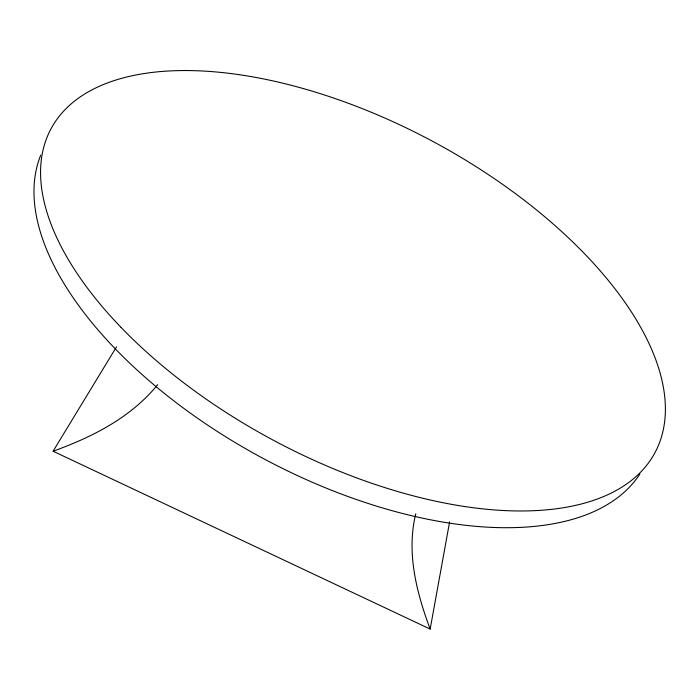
<?xml version="1.0" encoding="UTF-8"?>
<svg xmlns="http://www.w3.org/2000/svg" width="700" height="700" viewBox="0 0 700 700"><rect width="100%" height="100%" fill="white"/><g stroke="black" fill="none" stroke-linecap="round" stroke-linejoin="round"><path stroke-width="1.05" d="M116.559 346.78L53.086 451.22L430.159 629.081L449.627 521.798M415.783 513.747C406.192 552.37 416.553 592.725 430.159 629.081M157.719 384.615C131.11 417.445 92.172 437.176 53.086 451.22M639.931 473.961A339.789 171.701 28.2 0 1 264.985 459.419A339.789 171.701 28.2 0 1 40.731 155.146M121.091 327.442A342.668 169.356 28.2 0 0 650.23 460.469A342.668 169.356 28.2 0 0 287.595 84.368A342.668 169.356 28.2 0 0 121.091 327.442"/></g></svg>
